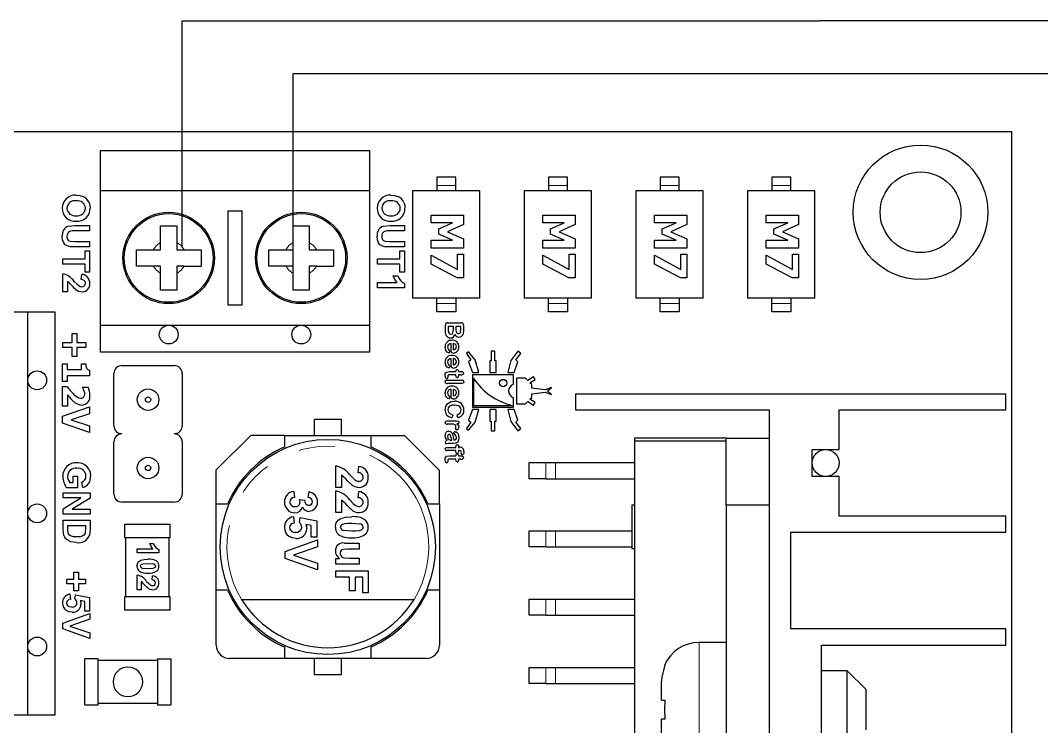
# Model space of a CAD drawing. Header units: inches. Extents: x 15 to 148, y 10 to 111.
# Drawn here: x 128.946 to 131.792, y 106.649 to 108.618 of the extents above; entities that cross this region are included whole.
import ezdxf

# ---------------------------------------------------------------- set-up
doc = ezdxf.new("R2010")
doc.units = ezdxf.units.IN
doc.header["$MEASUREMENT"] = 0
doc.linetypes.add('PHANTOM', pattern=[1.27, 0.635, -0.127, 0.127, -0.127, 0.127, -0.127])
doc.layers.add('BLK_12AWG', color=7, linetype='Continuous')

# ---------------------------------------------------------------- blocks, each defined once
blk = doc.blocks.new('L298N')
at = {"color": 7, "linetype": 'Continuous', "lineweight": 25}
for p, q in [((150.9436, 102.6038), (150.9436, 106.9788)), ((150.9436, 106.9788), (155.2436, 106.9788)), ((151.9186, 105.3588), (151.9186, 106.9588)), ((151.9786, 106.9588), (151.9186, 106.9588)), ((151.9786, 106.3388), (151.9786, 106.9588)), ((152.3736, 106.9588), (152.3736, 106.3388)), ((152.4336, 106.9588), (152.3736, 106.9588)), ((152.4336, 106.1588), (152.4336, 106.9588)), ((152.7936, 106.9588), (152.7936, 106.1588)), ((152.8536, 106.9588), (152.7936, 106.9588)), ((152.8536, 106.2728), (152.8536, 106.9588)), ((153.0186, 106.4388), (152.9486, 106.3688)), ((153.1686, 106.4388), (153.0186, 106.4388)), ((152.9486, 106.3688), (152.9486, 106.2728)), ((153.2386, 106.3688), (152.9486, 106.3688)), ((152.1261, 106.3388), (151.9786, 106.3388)), ((152.1261, 106.2388), (152.1261, 106.3388)), ((152.2261, 106.3388), (152.2261, 106.2388)), ((152.3736, 106.3388), (152.2261, 106.3388)), ((153.3336, 106.2728), (152.8536, 106.2728)), ((151.5636, 106.2488), (151.1636, 106.2488)), ((151.1636, 106.2488), (151.1636, 105.9988)), ((151.5636, 106.2488), (151.5636, 105.9988)), ((152.2261, 106.2388), (152.1261, 106.2388)), ((151.2547, 106.068), (151.2547, 106.188)), ((151.2547, 106.188), (151.2894, 106.188)), ((151.2894, 106.188), (151.316, 106.1288)), ((151.316, 106.1288), (151.3425, 106.188)), ((151.3425, 106.188), (151.3772, 106.188)), ((151.3772, 106.188), (151.3772, 106.068)), ((151.3991, 106.1654), (151.3991, 106.188)), ((151.3991, 106.188), (151.4874, 106.188)), ((151.4874, 106.188), (151.4874, 106.1642)), ((151.1136, 106.1588), (151.1136, 106.0888)), ((151.1436, 106.1588), (151.1136, 106.1588)), ((151.1636, 106.1588), (151.1436, 106.1588)), ((151.3049, 106.0962), (151.2831, 106.1476)), ((151.2831, 106.1476), (151.2831, 106.068)), ((151.3473, 106.1476), (151.3255, 106.0962)), ((151.3473, 106.068), (151.3473, 106.1476)), ((151.4563, 106.1654), (151.3991, 106.1654)), ((151.4027, 106.068), (151.4563, 106.1654)), ((151.4874, 106.1642), (151.4361, 106.068)), ((151.5636, 106.1588), (151.5836, 106.1588)), ((151.5836, 106.1588), (151.6136, 106.1588)), ((151.6136, 106.1588), (151.6136, 106.0888)), ((152.7936, 106.1588), (152.4336, 106.1588)), ((151.1136, 106.0888), (151.1436, 106.0888)), ((151.1436, 106.0888), (151.1636, 106.0888)), ((151.2831, 106.068), (151.2547, 106.068)), ((151.3255, 106.0962), (151.3049, 106.0962)), ((151.3772, 106.068), (151.3473, 106.068)), ((151.4361, 106.068), (151.4027, 106.068)), ((151.5836, 106.0888), (151.5636, 106.0888)), ((151.6136, 106.0888), (151.5836, 106.0888)), ((151.9786, 106.0788), (154.2086, 106.0788)), ((151.9786, 105.3588), (151.9786, 106.0788)), ((152.0836, 105.9188), (152.0836, 106.0788)), ((152.3336, 106.0788), (152.3336, 105.9188)), ((151.1636, 105.9988), (151.5636, 105.9988)), ((152.3336, 105.9188), (152.0836, 105.9188)), ((152.0836, 105.9188), (152.0836, 105.5788)), ((152.0936, 105.5788), (152.0936, 105.9188)), ((152.3336, 105.9188), (153.8536, 105.9188)), ((152.8436, 105.9188), (152.8436, 105.8188)), ((151.1636, 105.8338), (151.1636, 105.5838)), ((151.5636, 105.8338), (151.1636, 105.8338)), ((151.5636, 105.8338), (151.5636, 105.5838)), ((151.2547, 105.653), (151.2547, 105.773)), ((151.2547, 105.773), (151.2894, 105.773)), ((151.2894, 105.773), (151.316, 105.7138)), ((151.316, 105.7138), (151.3425, 105.773)), ((151.3425, 105.773), (151.3772, 105.773)), ((151.3772, 105.773), (151.3772, 105.653)), ((151.3991, 105.7504), (151.3991, 105.773)), ((151.3991, 105.773), (151.4874, 105.773)), ((151.4874, 105.773), (151.4874, 105.7492)), ((151.1136, 105.7438), (151.1136, 105.6738)), ((151.1436, 105.7438), (151.1136, 105.7438)), ((151.1636, 105.7438), (151.1436, 105.7438)), ((151.3049, 105.6812), (151.2831, 105.7326)), ((151.2831, 105.7326), (151.2831, 105.653)), ((151.3473, 105.7326), (151.3255, 105.6812)), ((151.3473, 105.653), (151.3473, 105.7326)), ((151.4563, 105.7504), (151.3991, 105.7504)), ((151.4027, 105.653), (151.4563, 105.7504)), ((151.4874, 105.7492), (151.4361, 105.653)), ((151.5636, 105.7438), (151.5836, 105.7438)), ((151.5836, 105.7438), (151.6136, 105.7438)), ((151.6136, 105.7438), (151.6136, 105.6738)), ((153.0586, 105.6788), (153.0586, 105.6917)), ((153.1286, 105.6917), (153.1286, 105.6788)), ((151.1136, 105.6738), (151.1436, 105.6738)), ((151.1436, 105.6738), (151.1636, 105.6738)), ((151.2831, 105.653), (151.2547, 105.653)), ((151.3255, 105.6812), (151.3049, 105.6812)), ((151.3772, 105.653), (151.3473, 105.653)), ((151.4361, 105.653), (151.4027, 105.653)), ((151.5836, 105.6738), (151.5636, 105.6738)), ((151.6136, 105.6738), (151.5836, 105.6738)), ((153.0586, 105.6788), (152.9893, 105.6788)), ((153.1979, 105.6788), (153.1286, 105.6788)), ((151.1636, 105.5838), (151.5636, 105.5838)), ((152.0836, 105.5788), (152.0936, 105.5788)), ((152.0936, 105.5788), (154.0936, 105.5788)), ((152.1746, 105.2847), (152.1746, 105.5788)), ((152.2346, 105.2847), (152.2346, 105.5788)), ((152.3336, 105.5788), (152.3336, 105.5688)), ((152.3336, 105.5688), (152.4936, 105.5688)), ((152.4286, 105.2847), (152.4286, 105.5688)), ((152.4886, 105.2847), (152.4886, 105.5688)), ((152.4936, 105.5688), (152.4936, 105.5788)), ((152.6826, 105.2847), (152.6826, 105.5788)), ((152.7426, 105.2847), (152.7426, 105.5788)), ((152.7434, 105.5788), (152.7434, 105.5778)), ((152.7434, 105.5778), (152.7797, 105.5778)), ((152.7797, 105.5778), (152.7797, 105.5788)), ((152.7797, 105.5778), (152.8702, 105.5778)), ((152.8702, 105.5778), (152.8702, 105.5788)), ((152.884, 105.5778), (152.884, 105.5788)), ((152.8881, 105.5778), (152.8881, 105.5788)), ((152.8881, 105.5778), (152.9478, 105.5778)), ((152.9366, 105.2847), (152.9366, 105.5778)), ((152.9478, 105.5778), (153.0049, 105.5778)), ((152.9966, 105.2847), (152.9966, 105.5778)), ((153.0049, 105.5778), (153.0049, 105.5788)), ((153.0255, 105.5778), (153.0255, 105.5788)), ((153.0255, 105.5778), (153.0832, 105.5778)), ((153.0832, 105.5778), (153.1456, 105.5778)), ((153.1456, 105.5778), (153.1456, 105.5788)), ((151.5636, 105.4188), (151.1636, 105.4188)), ((151.1636, 105.4188), (151.1636, 105.1688)), ((151.5636, 105.4188), (151.5636, 105.1688)), ((151.2547, 105.358), (151.2894, 105.358)), ((151.2547, 105.238), (151.2547, 105.358)), ((151.2894, 105.358), (151.316, 105.2988)), ((151.316, 105.2988), (151.3425, 105.358)), ((151.3425, 105.358), (151.3772, 105.358)), ((151.3772, 105.358), (151.3772, 105.238)), ((151.3991, 105.3354), (151.3991, 105.358)), ((151.3991, 105.358), (151.4874, 105.358)), ((151.4874, 105.358), (151.4874, 105.3342)), ((151.9186, 105.3588), (151.9786, 105.3588)), ((151.1136, 105.3288), (151.1136, 105.2588)), ((151.1436, 105.3288), (151.1136, 105.3288)), ((151.1636, 105.3288), (151.1436, 105.3288)), ((151.3049, 105.2662), (151.2831, 105.3176)), ((151.2831, 105.3176), (151.2831, 105.238)), ((151.3473, 105.3176), (151.3255, 105.2662)), ((151.3473, 105.238), (151.3473, 105.3176)), ((151.4563, 105.3354), (151.3991, 105.3354)), ((151.4027, 105.238), (151.4563, 105.3354)), ((151.4874, 105.3342), (151.4361, 105.238)), ((151.5636, 105.3288), (151.5836, 105.3288)), ((151.5836, 105.3288), (151.6136, 105.3288)), ((151.6136, 105.3288), (151.6136, 105.2588)), ((151.3255, 105.2662), (151.3049, 105.2662)), ((151.8958, 105.2698), (151.9039, 105.2461)), ((151.9084, 105.2556), (151.8958, 105.2698)), ((151.9211, 105.2698), (151.9084, 105.2556)), ((151.913, 105.2461), (151.9211, 105.2698)), ((152.1746, 105.2493), (152.1746, 105.2847)), ((152.2346, 105.2493), (152.2346, 105.2847)), ((152.4286, 105.2493), (152.4286, 105.2847)), ((152.4886, 105.2493), (152.4886, 105.2847)), ((152.6826, 105.2493), (152.6826, 105.2847)), ((152.7426, 105.2493), (152.7426, 105.2847)), ((152.9366, 105.2493), (152.9366, 105.2847)), ((152.9966, 105.2493), (152.9966, 105.2847)), ((151.1136, 105.2588), (151.1436, 105.2588)), ((151.1436, 105.2588), (151.1636, 105.2588)), ((151.2831, 105.238), (151.2547, 105.238)), ((151.3772, 105.238), (151.3473, 105.238)), ((151.4361, 105.238), (151.4027, 105.238)), ((151.5836, 105.2588), (151.5636, 105.2588)), ((151.6136, 105.2588), (151.5836, 105.2588)), ((151.9039, 105.2461), (151.8982, 105.1966)), ((151.9187, 105.1966), (151.913, 105.2461)), ((152.1746, 105.1875), (152.1746, 105.2493)), ((152.2346, 105.2493), (152.2346, 105.1875)), ((152.4286, 105.1875), (152.4286, 105.2493)), ((152.4886, 105.2493), (152.4886, 105.1875)), ((152.6826, 105.1875), (152.6826, 105.2493)), ((152.7426, 105.2493), (152.7426, 105.1875)), ((152.9366, 105.1875), (152.9366, 105.2493)), ((152.9966, 105.2493), (152.9966, 105.1875)), ((151.8662, 105.2088), (151.8561, 105.2026)), ((151.8561, 105.2026), (151.869, 105.1815)), ((151.8778, 105.1897), (151.8662, 105.2088)), ((151.8847, 105.1966), (151.8778, 105.1897)), ((151.8982, 105.1966), (151.8847, 105.1966)), ((151.9322, 105.1966), (151.9187, 105.1966)), ((151.9391, 105.1897), (151.9322, 105.1966)), ((151.9507, 105.2088), (151.9391, 105.1897)), ((151.9479, 105.1815), (151.9608, 105.2026)), ((151.9608, 105.2026), (151.9507, 105.2088)), ((151.1636, 105.1688), (151.5636, 105.1688)), ((151.7689, 105.156), (151.7601, 105.1446)), ((151.7929, 105.1376), (151.7689, 105.156)), ((151.869, 105.1815), (151.861, 105.1735)), ((151.861, 105.1735), (151.861, 105.1401)), ((151.9559, 105.1735), (151.9479, 105.1815)), ((151.9559, 105.1401), (151.9559, 105.1735)), ((152.048, 105.156), (152.024, 105.1376)), ((152.0567, 105.1446), (152.048, 105.156)), ((152.2346, 105.1875), (152.1746, 105.1875)), ((152.4886, 105.1875), (152.4286, 105.1875)), ((152.7426, 105.1875), (152.6826, 105.1875)), ((152.9966, 105.1875), (152.9366, 105.1875)), ((151.7601, 105.1446), (151.7948, 105.1193)), ((151.8004, 105.1446), (151.7929, 105.1376)), ((151.7948, 105.1193), (151.8396, 105.108)), ((151.8396, 105.1306), (151.8004, 105.1446)), ((151.8396, 105.108), (151.8396, 105.1306)), ((151.8478, 105.1291), (151.8478, 104.9764)), ((151.8834, 105.1291), (151.8478, 105.1291)), ((151.861, 105.1401), (151.9559, 105.1401)), ((151.9691, 105.1291), (151.9335, 105.1291)), ((151.962, 104.9802), (151.962, 105.124)), ((151.9691, 104.9764), (151.9691, 105.1291)), ((152.0165, 105.1446), (151.9773, 105.1306)), ((151.9773, 105.1306), (151.9773, 105.108)), ((151.9773, 105.108), (152.022, 105.1193)), ((152.024, 105.1376), (152.0165, 105.1446)), ((152.022, 105.1193), (152.0567, 105.1446)), ((151.7601, 105.0597), (151.7601, 105.0462)), ((151.7963, 105.0597), (151.7601, 105.0597)), ((151.7601, 105.0462), (151.7963, 105.0462)), ((151.7963, 105.0646), (151.7963, 105.0597)), ((151.8396, 105.0646), (151.7963, 105.0646)), ((151.7963, 105.0462), (151.7963, 105.0404)), ((151.7963, 105.0404), (151.8396, 105.0404)), ((151.8396, 105.0404), (151.8396, 105.0646)), ((151.9773, 105.0646), (151.9773, 105.0404)), ((152.0206, 105.0646), (151.9773, 105.0646)), ((151.9773, 105.0404), (152.0206, 105.0404)), ((152.0206, 105.0597), (152.0206, 105.0646)), ((152.0567, 105.0597), (152.0206, 105.0597)), ((152.0206, 105.0462), (152.0567, 105.0462)), ((152.0206, 105.0404), (152.0206, 105.0462)), ((152.0567, 105.0462), (152.0567, 105.0597)), ((151.5636, 105.0038), (151.1636, 105.0038)), ((151.1636, 105.0038), (151.1636, 104.7538)), ((151.5636, 105.0038), (151.5636, 104.7538)), ((151.8396, 104.9996), (151.7929, 104.9857)), ((151.8396, 104.9764), (151.8396, 104.9996)), ((151.9773, 104.9996), (151.9773, 104.9764)), ((152.024, 104.9857), (151.9773, 104.9996)), ((151.7929, 104.9857), (151.7627, 104.962)), ((151.7627, 104.962), (151.7689, 104.9541)), ((151.7689, 104.9541), (151.7929, 104.9696)), ((151.7929, 104.9696), (151.8004, 104.9619)), ((151.8004, 104.9619), (151.8396, 104.9764)), ((151.8478, 104.9764), (151.9691, 104.9764)), ((151.861, 104.9802), (151.962, 104.9802)), ((151.9773, 104.9764), (152.0165, 104.9619)), ((152.0165, 104.9619), (152.024, 104.9696)), ((152.0542, 104.962), (152.024, 104.9857)), ((152.024, 104.9696), (152.048, 104.9541)), ((152.048, 104.9541), (152.0542, 104.962)), ((151.2547, 104.943), (151.2894, 104.943)), ((151.2547, 104.823), (151.2547, 104.943)), ((151.2894, 104.943), (151.316, 104.8838)), ((151.316, 104.8838), (151.3425, 104.943)), ((151.3425, 104.943), (151.3772, 104.943)), ((151.3772, 104.943), (151.3772, 104.823)), ((151.3991, 104.943), (151.4874, 104.943)), ((151.3991, 104.9204), (151.3991, 104.943)), ((151.4874, 104.943), (151.4874, 104.9192)), ((151.6551, 104.8839), (151.6551, 104.9345)), ((151.6634, 104.9429), (151.6851, 104.9429)), ((151.6795, 104.9324), (151.6682, 104.9324)), ((151.6682, 104.9324), (151.6682, 104.9149)), ((151.8349, 104.9245), (151.8362, 104.9245)), ((151.8362, 104.9245), (151.8362, 104.9321)), ((151.8485, 104.9331), (151.8485, 104.9245)), ((151.8485, 104.9245), (151.8531, 104.9245)), ((151.8677, 104.8823), (151.8677, 104.9369)), ((151.88, 104.9369), (151.88, 104.8823)), ((152.115, 104.9245), (152.118, 104.9245)), ((152.118, 104.9245), (152.118, 104.9283)), ((152.1302, 104.9274), (152.1302, 104.9245)), ((152.1302, 104.9245), (152.1333, 104.9245)), ((152.1481, 104.9245), (152.1495, 104.9245)), ((152.1495, 104.9245), (152.1495, 104.9321)), ((152.1617, 104.9331), (152.1617, 104.9245)), ((152.1617, 104.9245), (152.1664, 104.9245)), ((151.1136, 104.9138), (151.1136, 104.8438)), ((151.1436, 104.9138), (151.1136, 104.9138)), ((151.1636, 104.9138), (151.1436, 104.9138)), ((151.3049, 104.8512), (151.2831, 104.9026)), ((151.2831, 104.9026), (151.2831, 104.823)), ((151.3473, 104.9026), (151.3255, 104.8512)), ((151.3473, 104.823), (151.3473, 104.9026)), ((151.4563, 104.9204), (151.3991, 104.9204)), ((151.4027, 104.823), (151.4563, 104.9204)), ((151.4874, 104.9192), (151.4361, 104.823)), ((151.5636, 104.9138), (151.5836, 104.9138)), ((151.5836, 104.9138), (151.6136, 104.9138)), ((151.6136, 104.9138), (151.6136, 104.8438)), ((151.6682, 104.9149), (151.6809, 104.9149)), ((151.6682, 104.9052), (151.6682, 104.886)), ((151.6826, 104.9052), (151.6682, 104.9052)), ((151.6682, 104.886), (151.6831, 104.886)), ((151.7321, 104.9044), (151.755, 104.9044)), ((151.7568, 104.8974), (151.7321, 104.8974)), ((151.7881, 104.9044), (151.811, 104.9044)), ((151.8128, 104.8974), (151.7881, 104.8974)), ((151.8362, 104.9149), (151.8346, 104.9149)), ((151.8362, 104.8911), (151.8362, 104.9149)), ((151.8508, 104.9149), (151.8485, 104.9149)), ((151.8485, 104.9149), (151.8485, 104.8922)), ((151.9027, 104.9044), (151.9256, 104.9044)), ((151.9274, 104.8974), (151.9027, 104.8974)), ((152.0191, 104.8822), (152.0191, 104.917)), ((152.0314, 104.8927), (152.0314, 104.8823)), ((152.0909, 104.8975), (152.0909, 104.8991)), ((152.118, 104.9149), (152.1145, 104.9149)), ((152.118, 104.8821), (152.118, 104.9149)), ((152.1333, 104.9149), (152.1302, 104.9149)), ((152.1302, 104.9149), (152.1302, 104.8821)), ((152.1495, 104.9149), (152.1478, 104.9149)), ((152.1495, 104.8911), (152.1495, 104.9149)), ((152.1641, 104.9149), (152.1617, 104.9149)), ((152.1617, 104.9149), (152.1617, 104.8922)), ((151.3255, 104.8512), (151.3049, 104.8512)), ((151.6839, 104.8755), (151.6634, 104.8755)), ((152.0736, 104.7238), (152.2036, 104.8538)), ((152.3286, 104.8538), (152.2036, 104.8538)), ((152.3286, 104.8105), (152.3286, 104.8538)), ((152.3286, 104.8538), (152.6486, 104.8538)), ((152.6486, 104.8538), (152.8536, 104.8538)), ((152.6486, 104.8538), (152.6486, 104.8105)), ((151.1136, 104.8438), (151.1436, 104.8438)), ((151.1436, 104.8438), (151.1636, 104.8438)), ((151.2831, 104.823), (151.2547, 104.823)), ((151.3772, 104.823), (151.3473, 104.823)), ((151.4361, 104.823), (151.4027, 104.823)), ((151.5836, 104.8438), (151.5636, 104.8438)), ((151.6136, 104.8438), (151.5836, 104.8438)), ((152.9036, 104.8038), (152.9036, 104.5984)), ((151.1636, 104.7538), (151.5636, 104.7538)), ((152.6836, 104.1185), (152.6836, 104.7591)), ((151.2929, 104.7236), (151.313, 104.7236)), ((151.2929, 104.6703), (151.2929, 104.7236)), ((151.313, 104.7236), (151.313, 104.6695)), ((151.3524, 104.6683), (151.3524, 104.7236)), ((151.3524, 104.7236), (151.3726, 104.7236)), ((151.3726, 104.7236), (151.3726, 104.6711)), ((151.3868, 104.7236), (151.4662, 104.7236)), ((151.3868, 104.7067), (151.3868, 104.7236)), ((151.4164, 104.7067), (151.3868, 104.7067)), ((151.4164, 104.6236), (151.4164, 104.7067)), ((151.4662, 104.7067), (151.4366, 104.7067)), ((151.4366, 104.7067), (151.4366, 104.6236)), ((151.4662, 104.7236), (151.4662, 104.7067)), ((151.4801, 104.6813), (151.4801, 104.6987)), ((151.5086, 104.724), (151.5241, 104.724)), ((151.5241, 104.724), (151.5241, 104.6236)), ((152.0736, 104.5984), (152.0736, 104.7238)), ((151.2948, 104.645), (151.2929, 104.6703)), ((151.5049, 104.6236), (151.5049, 104.6958)), ((151.4366, 104.6236), (151.4164, 104.6236)), ((151.5241, 104.6236), (151.5049, 104.6236)), ((151.0136, 103.5938), (151.0136, 104.5938)), ((151.0136, 104.5938), (151.1636, 104.5938)), ((151.1636, 104.5938), (151.6636, 104.5938)), ((151.1636, 104.5938), (151.1636, 103.5938)), ((151.6636, 103.5938), (151.6636, 104.5938)), ((151.6636, 104.5938), (151.7636, 104.5938)), ((151.7636, 104.5938), (151.7636, 103.5938)), ((152.0736, 104.5984), (152.1165, 104.5984)), ((152.0736, 104.2784), (152.0736, 104.5984)), ((152.577, 104.5887), (152.6594, 104.5887)), ((152.577, 104.4687), (152.577, 104.5887)), ((152.6594, 104.5887), (152.6594, 104.5684)), ((152.8606, 104.5984), (152.9036, 104.5984)), ((152.9036, 104.5984), (152.9036, 104.2784)), ((152.2126, 104.5513), (152.1896, 104.5536)), ((152.3058, 104.5513), (152.2828, 104.5536)), ((152.4002, 104.5279), (152.4026, 104.5579)), ((152.4738, 104.5007), (152.4738, 104.5557)), ((152.4738, 104.5557), (152.4969, 104.5557)), ((152.4969, 104.5557), (152.4969, 104.5157)), ((152.5299, 104.519), (152.5299, 104.5557)), ((152.5299, 104.5557), (152.5529, 104.5557)), ((152.5529, 104.5557), (152.5529, 104.4687)), ((152.6594, 104.5684), (152.6012, 104.5684)), ((152.6012, 104.5684), (152.6012, 104.5401)), ((152.43, 104.5279), (152.4276, 104.498)), ((152.6012, 104.5401), (152.6514, 104.5401)), ((152.6514, 104.5198), (152.6012, 104.5198)), ((152.6012, 104.5198), (152.6012, 104.4687)), ((152.6514, 104.5401), (152.6514, 104.5198)), ((152.0136, 104.4888), (152.0736, 104.4888)), ((152.0136, 104.3888), (152.0136, 104.4888)), ((152.2675, 104.4687), (152.1869, 104.4687)), ((152.2218, 104.4901), (152.2675, 104.4901)), ((152.2675, 104.4901), (152.2675, 104.4687)), ((152.3607, 104.4687), (152.2801, 104.4687)), ((152.315, 104.4901), (152.3607, 104.4901)), ((152.3607, 104.4901), (152.3607, 104.4687)), ((152.5315, 104.4687), (152.5315, 104.4817)), ((152.5529, 104.4687), (152.5315, 104.4687)), ((152.6012, 104.4687), (152.577, 104.4687)), ((152.9036, 104.4888), (152.9636, 104.4888)), ((152.9636, 104.4888), (152.9636, 104.3888)), ((151.3836, 104.46), (151.4436, 104.46)), ((151.3836, 104.3977), (151.3836, 104.46)), ((151.4436, 104.3977), (151.4436, 104.46)), ((151.3836, 104.37), (151.3836, 104.3977)), ((151.4436, 104.3977), (151.4436, 104.37)), ((152.3791, 104.336), (152.3909, 104.3983)), ((152.3909, 104.3983), (152.4519, 104.3983)), ((152.4519, 104.3983), (152.4519, 104.3768)), ((152.4622, 104.3999), (152.4884, 104.3999)), ((152.5051, 104.2799), (152.4622, 104.3999)), ((152.4884, 104.3999), (152.5189, 104.3111)), ((152.5189, 104.3111), (152.5483, 104.3999)), ((152.574, 104.3999), (152.5311, 104.2799)), ((152.5483, 104.3999), (152.574, 104.3999)), ((151.2936, 104.37), (151.3559, 104.37)), ((151.2936, 104.31), (151.2936, 104.37)), ((151.3559, 104.37), (151.3836, 104.37)), ((151.4436, 104.37), (151.4713, 104.37)), ((151.4713, 104.37), (151.5336, 104.37)), ((151.5336, 104.37), (151.5336, 104.31)), ((152.0736, 104.3888), (152.0136, 104.3888)), ((152.3051, 104.3654), (152.2838, 104.369)), ((152.4084, 104.3768), (152.4048, 104.3564)), ((152.4519, 104.3768), (152.4084, 104.3768)), ((152.9636, 104.3888), (152.9036, 104.3888)), ((152.3117, 104.334), (152.3143, 104.3528)), ((152.3223, 104.3358), (152.3117, 104.334)), ((152.3978, 104.3332), (152.3791, 104.336)), ((151.3559, 104.31), (151.2936, 104.31)), ((151.3836, 104.31), (151.3559, 104.31)), ((151.3836, 104.2824), (151.3836, 104.31)), ((151.3836, 104.22), (151.3836, 104.2824)), ((151.4436, 104.31), (151.4436, 104.2824)), ((151.4713, 104.31), (151.4436, 104.31)), ((151.4436, 104.2824), (151.4436, 104.22)), ((151.5336, 104.31), (151.4713, 104.31)), ((152.2821, 104.3118), (152.3043, 104.3146)), ((152.3764, 104.3107), (152.3994, 104.3131)), ((152.5311, 104.2799), (152.5051, 104.2799)), ((152.1165, 104.2784), (152.0736, 104.2784)), ((152.0736, 104.2784), (152.0736, 104.1522)), ((152.9036, 104.2784), (152.8606, 104.2784)), ((152.9036, 104.2784), (152.9036, 104.0738)), ((151.4436, 104.22), (151.3836, 104.22)), ((152.202, 104.0238), (152.0736, 104.1522)), ((151.2386, 104.1188), (151.5886, 104.1188)), ((151.2386, 104.0688), (151.2386, 104.1188)), ((151.5886, 104.1188), (151.5886, 104.0688)), ((151.5886, 104.0688), (151.2386, 104.0688)), ((152.3286, 104.0238), (152.3286, 104.0663)), ((152.6486, 104.0663), (152.6486, 104.0238)), ((152.3286, 104.0238), (152.202, 104.0238)), ((152.6486, 104.0238), (152.3286, 104.0238)), ((152.8536, 104.0238), (152.6486, 104.0238)), ((151.3836, 103.9675), (151.4436, 103.9675)), ((151.3836, 103.9052), (151.3836, 103.9675)), ((151.4436, 103.9052), (151.4436, 103.9675)), ((151.3836, 103.8775), (151.3836, 103.9052)), ((151.4436, 103.9052), (151.4436, 103.8775)), ((151.2936, 103.8775), (151.3559, 103.8775)), ((151.2936, 103.8175), (151.2936, 103.8775)), ((151.3559, 103.8775), (151.3836, 103.8775)), ((151.4436, 103.8775), (151.4713, 103.8775)), ((151.4713, 103.8775), (151.5336, 103.8775)), ((151.5336, 103.8775), (151.5336, 103.8175)), ((151.8136, 103.6738), (151.8136, 103.8678)), ((151.8436, 103.8978), (152.0376, 103.8978)), ((152.0976, 103.8978), (152.2916, 103.8978)), ((152.3216, 103.8678), (152.3216, 103.6738)), ((152.4536, 103.8529), (152.4036, 103.8529)), ((152.4036, 103.6829), (152.4036, 103.8529)), ((152.4536, 103.6829), (152.4536, 103.8529)), ((152.4536, 103.8479), (152.6736, 103.8479)), ((152.6736, 103.8529), (152.6736, 103.6829)), ((152.7236, 103.8529), (152.6736, 103.8529)), ((152.7236, 103.8529), (152.7236, 103.6829)), ((152.9051, 103.8057), (152.9051, 103.8557)), ((152.9051, 103.8557), (153.0751, 103.8557)), ((153.0751, 103.8057), (153.0751, 103.8557)), ((151.3559, 103.8175), (151.2936, 103.8175)), ((151.3836, 103.8175), (151.3559, 103.8175)), ((151.3836, 103.7899), (151.3836, 103.8175)), ((151.3836, 103.7275), (151.3836, 103.7899)), ((151.4436, 103.8175), (151.4436, 103.7899)), ((151.4713, 103.8175), (151.4436, 103.8175)), ((151.4436, 103.7899), (151.4436, 103.7275)), ((151.5336, 103.8175), (151.4713, 103.8175)), ((152.4758, 103.7769), (152.4758, 103.7908)), ((152.4956, 103.7308), (152.4956, 103.7885)), ((152.4985, 103.8111), (152.5109, 103.8111)), ((152.5109, 103.8111), (152.5109, 103.7308)), ((152.5498, 103.7702), (152.5514, 103.7902)), ((152.6111, 103.7858), (152.5958, 103.7874)), ((152.9051, 103.8057), (153.0751, 103.8057)), ((152.9101, 103.5857), (152.9101, 103.8057)), ((153.0701, 103.8057), (153.0701, 103.5857)), ((152.5697, 103.7702), (152.5681, 103.7503)), ((151.4436, 103.7275), (151.3836, 103.7275)), ((152.5109, 103.7308), (152.4956, 103.7308)), ((152.6477, 103.7308), (152.594, 103.7308)), ((152.6173, 103.7451), (152.6477, 103.7451)), ((152.6477, 103.7451), (152.6477, 103.7308)), ((152.4036, 103.6829), (152.4536, 103.6829)), ((152.6736, 103.6879), (152.4536, 103.6879)), ((152.6736, 103.6829), (152.7236, 103.6829)), ((152.0376, 103.6438), (151.8436, 103.6438)), ((152.2916, 103.6438), (152.0976, 103.6438)), ((151.1636, 103.5938), (151.0136, 103.5938)), ((151.6636, 103.5938), (151.1636, 103.5938)), ((151.7636, 103.5938), (151.6636, 103.5938)), ((152.9051, 103.5857), (152.9051, 103.5357)), ((153.0751, 103.5857), (152.9051, 103.5857)), ((153.0751, 103.5357), (153.0751, 103.5857)), ((151.2929, 103.5536), (151.313, 103.5536)), ((151.2929, 103.5003), (151.2929, 103.5536)), ((151.313, 103.5536), (151.313, 103.4995)), ((151.3524, 103.5536), (151.3726, 103.5536)), ((151.3524, 103.4983), (151.3524, 103.5536)), ((151.3726, 103.5536), (151.3726, 103.5011)), ((151.3868, 103.5536), (151.4662, 103.5536)), ((151.3868, 103.5367), (151.3868, 103.5536)), ((151.4164, 103.5367), (151.3868, 103.5367)), ((151.4164, 103.4536), (151.4164, 103.5367)), ((151.4662, 103.5367), (151.4366, 103.5367)), ((151.4366, 103.5367), (151.4366, 103.4536)), ((151.4662, 103.5536), (151.4662, 103.5367)), ((151.494, 103.5225), (151.4749, 103.5244)), ((151.7286, 103.5054), (151.7286, 103.5395)), ((151.7286, 103.5395), (151.7463, 103.5395)), ((151.7463, 103.5395), (151.7463, 103.5054)), ((151.8068, 103.523), (151.8068, 103.5393)), ((151.8279, 103.523), (151.8068, 103.523)), ((151.8279, 103.4701), (151.8279, 103.523)), ((151.8304, 103.5529), (151.8523, 103.5529)), ((151.8523, 103.5529), (151.8523, 103.4701)), ((151.8939, 103.5266), (151.8939, 103.5484)), ((151.8958, 103.5266), (151.8939, 103.5266)), ((151.9679, 103.5527), (151.9939, 103.5527)), ((152.0022, 103.4527), (151.9679, 103.5527)), ((151.9939, 103.5527), (152.0157, 103.4848)), ((152.0157, 103.4848), (152.0374, 103.5527)), ((152.0628, 103.5527), (152.0284, 103.4527)), ((152.0374, 103.5527), (152.0628, 103.5527)), ((152.2675, 103.5277), (152.2475, 103.524)), ((152.2877, 103.4555), (152.2877, 103.5555)), ((152.2877, 103.5555), (152.3072, 103.5555)), ((152.3468, 103.4555), (152.3063, 103.5211)), ((152.3063, 103.5211), (152.3063, 103.4555)), ((152.3072, 103.5555), (152.3483, 103.4884)), ((152.3483, 103.4884), (152.3483, 103.5555)), ((152.3483, 103.5555), (152.367, 103.5555)), ((152.367, 103.5555), (152.367, 103.4555)), ((152.3883, 103.5555), (152.4252, 103.5555)), ((152.3883, 103.4555), (152.3883, 103.5555)), ((152.4085, 103.5386), (152.4175, 103.5386)), ((152.4085, 103.4724), (152.4085, 103.5386)), ((152.4175, 103.5386), (152.4342, 103.5376)), ((152.4252, 103.5555), (152.4443, 103.5536)), ((152.6084, 103.5127), (152.6084, 103.5386)), ((152.6084, 103.5386), (152.6259, 103.5386)), ((152.6259, 103.5386), (152.6259, 103.5127)), ((152.6664, 103.5012), (152.6763, 103.5532)), ((152.6763, 103.5532), (152.727, 103.5532)), ((152.6908, 103.5353), (152.6878, 103.5183)), ((152.727, 103.5353), (152.6908, 103.5353)), ((152.727, 103.5532), (152.727, 103.5353)), ((152.7714, 103.4545), (152.7356, 103.5545)), ((152.7356, 103.5545), (152.7575, 103.5545)), ((152.7575, 103.5545), (152.7829, 103.4805)), ((152.7829, 103.4805), (152.8074, 103.5545)), ((152.8288, 103.5545), (152.793, 103.4545)), ((152.8074, 103.5545), (152.8288, 103.5545)), ((153.0751, 103.5357), (152.9051, 103.5357)), ((151.2948, 103.475), (151.2929, 103.5003)), ((151.6942, 103.4881), (151.6942, 103.5054)), ((151.6942, 103.5054), (151.7286, 103.5054)), ((151.7286, 103.4881), (151.6942, 103.4881)), ((151.7286, 103.454), (151.7286, 103.4881)), ((151.7463, 103.5054), (151.7807, 103.5054)), ((151.7807, 103.4881), (151.7463, 103.4881)), ((151.7463, 103.4881), (151.7463, 103.454)), ((151.7807, 103.5054), (151.7807, 103.4881)), ((152.2253, 103.4921), (152.2253, 103.5091)), ((152.2253, 103.5091), (152.2688, 103.5091)), ((152.2484, 103.4921), (152.2253, 103.4921)), ((152.2484, 103.4795), (152.2484, 103.4921)), ((152.2688, 103.5091), (152.2688, 103.4693)), ((152.4722, 103.5045), (152.4691, 103.4832)), ((152.5822, 103.5127), (152.6084, 103.5127)), ((152.5822, 103.4948), (152.5822, 103.5127)), ((152.6084, 103.4948), (152.5822, 103.4948)), ((152.6084, 103.4689), (152.6084, 103.4948)), ((152.6259, 103.5127), (152.6522, 103.5127)), ((152.6522, 103.4948), (152.6259, 103.4948)), ((152.6259, 103.4948), (152.6259, 103.4689)), ((152.6522, 103.5127), (152.6522, 103.4948)), ((152.6641, 103.4802), (152.6833, 103.4822)), ((152.682, 103.4989), (152.6664, 103.5012)), ((151.4366, 103.4536), (151.4164, 103.4536)), ((151.5397, 103.4536), (151.4726, 103.4536)), ((151.5017, 103.4715), (151.5397, 103.4715)), ((151.5397, 103.4715), (151.5397, 103.4536)), ((151.7463, 103.454), (151.7286, 103.454)), ((151.8068, 103.4527), (151.8068, 103.4701)), ((151.8068, 103.4701), (151.8279, 103.4701)), ((151.8729, 103.4527), (151.8068, 103.4527)), ((151.8523, 103.4701), (151.8729, 103.4701)), ((151.8729, 103.4701), (151.8729, 103.4527)), ((151.8914, 103.4527), (151.8914, 103.469)), ((151.9649, 103.4527), (151.8914, 103.4527)), ((151.9226, 103.4716), (151.9649, 103.4716)), ((151.9649, 103.4716), (151.9649, 103.4527)), ((152.0284, 103.4527), (152.0022, 103.4527)), ((152.3063, 103.4555), (152.2877, 103.4555)), ((152.367, 103.4555), (152.3468, 103.4555)), ((152.4263, 103.4555), (152.3883, 103.4555)), ((152.4236, 103.4724), (152.4085, 103.4724)), ((152.4358, 103.4734), (152.4236, 103.4724)), ((152.4442, 103.4576), (152.4263, 103.4555)), ((152.6259, 103.4689), (152.6084, 103.4689)), ((152.793, 103.4545), (152.7714, 103.4545)), ((151.6136, 103.4238), (153.1136, 103.4238)), ((151.6136, 103.3238), (151.6136, 103.4238)), ((153.1136, 103.4238), (153.1136, 103.3238)), ((153.1136, 103.3238), (151.6136, 103.3238)), ((151.6136, 102.8238), (151.6136, 103.3238)), ((153.1136, 103.3238), (153.1136, 102.8238))]:
    blk.add_line(p, q, dxfattribs=at)
at = {"color": 8, "linetype": 'PHANTOM', "lineweight": 18}
for p, q in [((151.1436, 106.0888), (151.1436, 106.1588)), ((151.5836, 106.1588), (151.5836, 106.0888)), ((152.8436, 105.8188), (153.0936, 105.8188)), ((153.0936, 105.8188), (153.3436, 105.8188)), ((151.1436, 105.6738), (151.1436, 105.7438)), ((151.5836, 105.7438), (151.5836, 105.6738)), ((152.9478, 105.5778), (152.9478, 105.5788)), ((153.0832, 105.5778), (153.0832, 105.5788)), ((151.1436, 105.2588), (151.1436, 105.3288)), ((151.5836, 105.3288), (151.5836, 105.2588)), ((152.1746, 105.2847), (152.2346, 105.2847)), ((152.4286, 105.2847), (152.4886, 105.2847)), ((152.6826, 105.2847), (152.7426, 105.2847)), ((152.9366, 105.2847), (152.9966, 105.2847)), ((152.2346, 105.2493), (152.1746, 105.2493)), ((152.4886, 105.2493), (152.4286, 105.2493)), ((152.7426, 105.2493), (152.6826, 105.2493)), ((152.9966, 105.2493), (152.9366, 105.2493)), ((151.1436, 104.8438), (151.1436, 104.9138)), ((151.5836, 104.9138), (151.5836, 104.8438))]:
    blk.add_line(p, q, dxfattribs=at)
at = {"color": 7, "linetype": 'Continuous', "lineweight": 25, "flags": 128}
for points in [[(152.9286, 105.6917), (152.9717, 105.6798), (152.9893, 105.6788)], [(153.0586, 105.6917), (153.0936, 105.69), (153.1286, 105.6917)], [(151.6944, 104.9239), (151.6941, 104.9263), (151.6932, 104.9286), (151.6915, 104.9303), (151.6892, 104.9312), (151.6795, 104.9324)], [(151.6851, 104.9429), (151.6936, 104.9422), (151.6998, 104.9399)], [(151.6932, 104.9195), (151.6942, 104.9219), (151.6944, 104.9239)], [(151.829, 104.9197), (151.8296, 104.922), (151.8312, 104.9237), (151.8349, 104.9245)], [(151.8362, 104.9321), (151.8364, 104.9366), (151.8373, 104.9399)], [(151.8423, 104.9429), (151.8449, 104.9423), (151.8466, 104.941)], [(151.8738, 104.9446), (151.8768, 104.9439), (151.879, 104.9417), (151.88, 104.9369)], [(151.979, 104.9341), (151.9725, 104.933), (151.9671, 104.9294), (151.9634, 104.9241), (151.9605, 104.9091)], [(152.0191, 104.917), (152.0202, 104.9226), (152.0211, 104.9238), (152.0222, 104.9247), (152.0251, 104.9254)], [(152.0251, 104.9254), (152.0271, 104.9251), (152.0289, 104.9241), (152.03, 104.9225), (152.031, 104.9178)], [(152.031, 104.9178), (152.036, 104.9238), (152.0388, 104.925), (152.0419, 104.9254)], [(152.0419, 104.9254), (152.049, 104.9237), (152.052, 104.9217), (152.053, 104.9201), (152.0534, 104.9183)], [(152.0598, 104.9117), (152.0605, 104.9152), (152.0622, 104.9183), (152.0678, 104.9226), (152.0817, 104.9254)], [(152.0817, 104.9254), (152.0911, 104.9245), (152.0994, 104.9202), (152.1025, 104.9135), (152.1032, 104.9061)], [(152.1087, 104.9197), (152.1089, 104.9214), (152.1097, 104.9228), (152.1111, 104.9238), (152.115, 104.9245)], [(152.1356, 104.935), (152.133, 104.9346), (152.1318, 104.9338), (152.1311, 104.9327), (152.1302, 104.9274)], [(152.1333, 104.9245), (152.1381, 104.9237), (152.1391, 104.9231), (152.1399, 104.9222), (152.1404, 104.9211), (152.1405, 104.9199)], [(152.134, 104.9446), (152.1409, 104.9438), (152.1439, 104.9421), (152.1448, 104.9406), (152.1451, 104.9389)], [(152.1412, 104.9344), (152.1381, 104.9348), (152.1356, 104.935)], [(152.1422, 104.9197), (152.1428, 104.922), (152.1445, 104.9237), (152.1481, 104.9245)], [(152.1495, 104.9321), (152.1496, 104.9366), (152.1505, 104.9399)], [(152.1556, 104.9429), (152.1581, 104.9423), (152.1598, 104.941)], [(151.6809, 104.9149), (151.6886, 104.9157), (151.6913, 104.9172), (151.6932, 104.9195)], [(151.6971, 104.8957), (151.696, 104.9005), (151.6944, 104.9023), (151.6923, 104.9036), (151.6826, 104.9052)], [(151.6831, 104.886), (151.6926, 104.8878), (151.6945, 104.8892), (151.696, 104.8911), (151.6971, 104.8957)], [(151.7435, 104.9166), (151.7385, 104.9155), (151.7346, 104.9121), (151.7321, 104.9044)], [(151.7664, 104.8881), (151.7655, 104.8848), (151.7636, 104.8819), (151.7582, 104.8777), (151.7449, 104.8746)], [(151.7671, 104.9047), (151.7665, 104.9011), (151.7655, 104.8995), (151.764, 104.8985), (151.7568, 104.8974)], [(151.7593, 104.8914), (151.7608, 104.8921), (151.7621, 104.8922)], [(151.7995, 104.9166), (151.7945, 104.9155), (151.7906, 104.9121), (151.7881, 104.9044)], [(151.8224, 104.8881), (151.8215, 104.8848), (151.8196, 104.8819), (151.8142, 104.8777), (151.8009, 104.8746)], [(151.8231, 104.9047), (151.8225, 104.9011), (151.8215, 104.8995), (151.82, 104.8985), (151.8128, 104.8974)], [(151.8153, 104.8914), (151.8168, 104.8921), (151.8181, 104.8922)], [(151.8498, 104.8746), (151.8451, 104.875), (151.8408, 104.8767), (151.8378, 104.8803), (151.8362, 104.8911)], [(151.8485, 104.8922), (151.8489, 104.887), (151.8494, 104.8858), (151.8502, 104.8848), (151.8514, 104.8844), (151.8527, 104.8842)], [(151.8586, 104.9197), (151.858, 104.9172), (151.8571, 104.9163), (151.856, 104.9156), (151.8508, 104.9149)], [(151.9141, 104.9166), (151.9091, 104.9155), (151.9052, 104.9121), (151.9027, 104.9044)], [(151.937, 104.8881), (151.9361, 104.8848), (151.9342, 104.8819), (151.9288, 104.8777), (151.9155, 104.8746)], [(151.9378, 104.9047), (151.9372, 104.9011), (151.9362, 104.8995), (151.9346, 104.8985), (151.9274, 104.8974)], [(151.9299, 104.8914), (151.9314, 104.8921), (151.9327, 104.8922)], [(151.9549, 104.8841), (151.948, 104.8975), (151.9465, 104.9093)], [(151.9605, 104.9091), (151.9615, 104.8996), (151.9654, 104.8911), (151.9712, 104.8865), (151.9785, 104.8851)], [(151.9946, 104.8968), (151.9971, 104.9016), (151.9989, 104.9027), (152.001, 104.903)], [(152.0403, 104.9149), (152.0371, 104.9142), (152.0346, 104.9121), (152.0323, 104.906), (152.0314, 104.8927)], [(152.0483, 104.9132), (152.0439, 104.9143), (152.0403, 104.9149)], [(152.0576, 104.8885), (152.0587, 104.8938), (152.0619, 104.8981), (152.0695, 104.9018)], [(152.0816, 104.9166), (152.0759, 104.9159), (152.0713, 104.9125), (152.0688, 104.9088), (152.0649, 104.9069)], [(152.0909, 104.8991), (152.0789, 104.8963), (152.073, 104.8946), (152.0707, 104.8926), (152.0701, 104.8912), (152.0699, 104.8897)], [(152.0699, 104.8897), (152.0707, 104.8867), (152.0729, 104.8845), (152.0777, 104.8834)], [(152.0777, 104.8834), (152.0848, 104.885), (152.0892, 104.8888)], [(152.0909, 104.907), (152.0901, 104.9118), (152.0894, 104.9136), (152.0882, 104.915), (152.085, 104.9163), (152.0816, 104.9166)], [(152.0892, 104.8888), (152.0907, 104.8935), (152.0909, 104.8975)], [(152.1032, 104.9061), (152.1032, 104.8981), (152.1031, 104.8919)], [(152.1031, 104.8919), (152.1042, 104.885), (152.1055, 104.8797)], [(152.1405, 104.9199), (152.1401, 104.9174), (152.1394, 104.9163), (152.1384, 104.9156), (152.1333, 104.9149)], [(152.163, 104.8746), (152.1584, 104.875), (152.154, 104.8767), (152.151, 104.8803), (152.1495, 104.8911)], [(152.1617, 104.8922), (152.1621, 104.887), (152.1626, 104.8858), (152.1635, 104.8848), (152.1647, 104.8844), (152.166, 104.8842)], [(152.1718, 104.9197), (152.1712, 104.9172), (152.1703, 104.9163), (152.1692, 104.9156), (152.1641, 104.9149)], [(151.7003, 104.8779), (151.6912, 104.8758), (151.6839, 104.8755)], [(151.8627, 104.8808), (151.8623, 104.8789), (151.8611, 104.8773), (151.8576, 104.8755), (151.8498, 104.8746)], [(151.8527, 104.8842), (151.8561, 104.8847), (151.8587, 104.885)], [(151.8738, 104.8746), (151.8708, 104.8754), (151.8687, 104.8776), (151.8677, 104.8823)], [(151.9792, 104.8746), (151.9644, 104.8772), (151.9549, 104.8841)], [(152.0252, 104.8746), (152.0222, 104.8754), (152.0201, 104.8775), (152.0191, 104.8822)], [(152.0917, 104.8821), (152.0822, 104.8762), (152.0735, 104.8746)], [(152.1241, 104.8746), (152.1211, 104.8754), (152.119, 104.8775), (152.118, 104.8821)], [(152.1759, 104.8808), (152.1755, 104.8789), (152.1743, 104.8773), (152.1708, 104.8755), (152.163, 104.8746)], [(152.166, 104.8842), (152.1693, 104.8847), (152.1719, 104.885)], [(151.1802, 104.673), (151.1813, 104.6871), (151.1848, 104.6986)], [(151.207, 104.7214), (151.2171, 104.7243), (151.2286, 104.7253)], [(151.313, 104.6695), (151.3132, 104.6588), (151.3138, 104.6528)], [(151.3333, 104.6392), (151.3373, 104.6394), (151.3434, 104.641), (151.3475, 104.6438), (151.3503, 104.6477), (151.3516, 104.6522), (151.3524, 104.6683)], [(151.3726, 104.6711), (151.3726, 104.6671), (151.3718, 104.6511), (151.3691, 104.6399), (151.3644, 104.6325), (151.3574, 104.6271), (151.3463, 104.623), (151.3339, 104.622)], [(151.5049, 104.6958), (151.4934, 104.6873), (151.4801, 104.6813)], [(152.2397, 104.5401), (152.2432, 104.5472), (152.2444, 104.5542)], [(152.3329, 104.5401), (152.3364, 104.5472), (152.3376, 104.5542)], [(152.4151, 104.5701), (152.4191, 104.5694), (152.4226, 104.5673), (152.425, 104.5643), (152.4284, 104.5547), (152.4296, 104.5444), (152.43, 104.5279)], [(152.2206, 104.5204), (152.2332, 104.5326), (152.2397, 104.5401)], [(152.2554, 104.5251), (152.2528, 104.522), (152.2414, 104.5108), (152.2355, 104.5054), (152.2297, 104.4998), (152.2218, 104.4901)], [(152.3138, 104.5204), (152.3264, 104.5326), (152.3329, 104.5401)], [(152.3486, 104.5251), (152.346, 104.522), (152.3346, 104.5108), (152.3287, 104.5054), (152.3229, 104.4998), (152.315, 104.4901)], [(152.4151, 104.4667), (152.4111, 104.4669), (152.3993, 104.4701), (152.3893, 104.4773), (152.3828, 104.4867), (152.3796, 104.4955), (152.3777, 104.5046), (152.3761, 104.5282)], [(152.4151, 104.4858), (152.4111, 104.4865), (152.4076, 104.4885), (152.4052, 104.4915), (152.4018, 104.5011), (152.4006, 104.5114), (152.4002, 104.5279)], [(152.4969, 104.5157), (152.4969, 104.5117), (152.4976, 104.4958), (152.4989, 104.4914), (152.5016, 104.4878), (152.505, 104.4855), (152.5089, 104.4845), (152.5112, 104.4844)], [(152.5112, 104.4844), (152.5152, 104.4848), (152.5207, 104.4869), (152.5252, 104.4907), (152.5279, 104.4949), (152.5292, 104.5012), (152.5299, 104.519)], [(152.348, 104.3896), (152.3544, 104.3802), (152.3565, 104.3696)], [(152.4048, 104.3564), (152.4125, 104.3593), (152.4205, 104.3603)], [(152.4572, 104.3202), (152.455, 104.3062), (152.4486, 104.2938)], [(152.4956, 103.7885), (152.4864, 103.7817), (152.4758, 103.7769)], [(152.5597, 103.7983), (152.5624, 103.7979), (152.5647, 103.7966), (152.5663, 103.7946), (152.5685, 103.7883), (152.5697, 103.7702)], [(152.6292, 103.7783), (152.6316, 103.7831), (152.6323, 103.7877)], [(152.5597, 103.7294), (152.5557, 103.7297), (152.5481, 103.7322), (152.5421, 103.7369), (152.5379, 103.7435), (152.5346, 103.7564), (152.5338, 103.7704)], [(152.5597, 103.7422), (152.557, 103.7426), (152.5547, 103.744), (152.5531, 103.746), (152.5509, 103.7523), (152.5498, 103.7702)], [(152.6165, 103.7652), (152.6248, 103.7733), (152.6292, 103.7783)], [(152.6397, 103.7683), (152.637, 103.7653), (152.6254, 103.7543), (152.621, 103.75), (152.6173, 103.7451)], [(151.1802, 103.503), (151.1813, 103.5171), (151.1848, 103.5286)], [(151.207, 103.5514), (151.2171, 103.5543), (151.2286, 103.5553)], [(151.5166, 103.5131), (151.5195, 103.519), (151.5205, 103.5248)], [(152.201, 103.5522), (152.2118, 103.5559), (152.225, 103.5572)], [(152.4342, 103.5376), (152.4381, 103.5364), (152.4434, 103.5331), (152.4471, 103.5283), (152.4503, 103.5195), (152.4514, 103.5055)], [(152.6878, 103.5183), (152.6942, 103.5207), (152.7009, 103.5215)], [(151.313, 103.4995), (151.3132, 103.4888), (151.3138, 103.4828)], [(151.3333, 103.4692), (151.3373, 103.4694), (151.3434, 103.471), (151.3475, 103.4738), (151.3503, 103.4777), (151.3516, 103.4822), (151.3524, 103.4983)], [(151.3726, 103.5011), (151.3726, 103.4971), (151.3718, 103.4811), (151.3691, 103.4699), (151.3644, 103.4625), (151.3574, 103.4571), (151.3463, 103.453), (151.3339, 103.452)], [(151.5007, 103.4967), (151.5111, 103.5068), (151.5166, 103.5131)], [(151.5297, 103.5006), (151.527, 103.4976), (151.5214, 103.4919), (151.511, 103.4822), (151.506, 103.4773), (151.5017, 103.4715)], [(152.4514, 103.5055), (152.4513, 103.5015), (152.4507, 103.4935), (152.4477, 103.4829), (152.4448, 103.4782), (152.4402, 103.475), (152.4358, 103.4734)], [(152.4691, 103.4832), (152.4645, 103.4734), (152.4584, 103.4655)], [(152.6974, 103.4681), (152.7014, 103.4687), (152.705, 103.4706), (152.708, 103.4735), (152.7103, 103.478), (152.7117, 103.4861), (152.7117, 103.4878)], [(152.7314, 103.4881), (152.7296, 103.4764), (152.7243, 103.4661)], [(152.4584, 103.4655), (152.4522, 103.461), (152.4442, 103.4576)]]:
    blk.add_lwpolyline(points, dxfattribs=at)
at = {"color": 8, "linetype": 'PHANTOM', "lineweight": 18, "flags": 128}
for points in [[(151.3836, 104.3977), (151.3676, 104.3861), (151.3559, 104.37)], [(151.4713, 104.37), (151.4596, 104.3861), (151.4436, 104.3977)], [(151.3559, 104.31), (151.3676, 104.294), (151.3836, 104.2824)], [(151.4436, 104.2824), (151.4596, 104.294), (151.4713, 104.31)], [(151.3836, 103.9052), (151.3676, 103.8936), (151.3559, 103.8775)], [(151.4713, 103.8775), (151.4596, 103.8936), (151.4436, 103.9052)], [(151.3559, 103.8175), (151.3676, 103.8015), (151.3836, 103.7899)], [(151.4436, 103.7899), (151.4596, 103.8015), (151.4713, 103.8175)]]:
    blk.add_lwpolyline(points, dxfattribs=at)
at = {"color": 7, "linetype": 'Continuous', "lineweight": 25}
for centre, radius in [((151.2436, 106.6413), 0.25), ((151.2436, 106.6413), 0.15), ((152.1761, 106.2888), 0.05), ((151.8788, 105.0903), 0.0136), ((152.4886, 104.4388), 0.4), ((151.4136, 104.34), 0.17), ((151.4136, 104.34), 0.165), ((151.6986, 104.34), 0.035), ((151.4136, 103.8475), 0.17), ((151.4136, 103.8475), 0.165), ((151.6986, 103.8475), 0.035), ((151.9406, 103.7708), 0.04), ((152.1946, 103.7708), 0.04), ((151.9406, 103.7708), 0.01), ((152.1946, 103.7708), 0.01), ((151.8686, 103.3588), 0.035), ((152.3636, 103.3588), 0.035), ((152.8586, 103.3588), 0.035)]:
    blk.add_circle(centre, radius, dxfattribs=at)
for centre, radius, start, end in [((152.9836, 105.8188), 0.14, 180, 246.6034), ((151.7299, 105.1796), 0.2387, 303.3145, 346.5338), ((151.9084, 105.1368), 0.0262, 197.1589, 342.8411), ((151.6624, 104.9356), 0.00735, 82.3053, 188.4486), ((151.6923, 104.9255), 0.0156, 290.1931, 0.888), ((151.6915, 104.9257), 0.0164, 0.1343, 59.5466), ((151.7429, 104.9023), 0.0231, 87.4262, 185.5228), ((151.7457, 104.9039), 0.0215, 2.0778, 94.63), ((151.7989, 104.9023), 0.0231, 87.4262, 185.5228), ((151.8017, 104.9039), 0.0215, 2.0778, 94.63), ((151.8423, 104.9371), 0.00576, 89.4406, 150.5137), ((151.8385, 104.9349), 0.0101, 350.0865, 37.332), ((151.8537, 104.9197), 0.00485, 0.2735, 97.4964), ((151.8741, 104.9382), 0.00646, 92.5322, 190.8742), ((151.9135, 104.9023), 0.0231, 87.4262, 185.5228), ((151.9163, 104.9039), 0.0215, 2.0778, 94.63), ((151.9788, 104.9122), 0.0324, 89.9158, 185.0593), ((151.9814, 104.9188), 0.0259, 11.9884, 95.6234), ((151.9789, 104.9175), 0.0166, 22.782, 89.6719), ((152.0013, 104.9256), 0.00729, 193.0848, 268.2744), ((152.0009, 104.9241), 0.00583, 271.4979, 0.9341), ((152.1317, 104.9308), 0.014, 80.5368, 190.3357), ((152.1409, 104.9386), 0.0042, 274.2323, 3.9922), ((152.1555, 104.9371), 0.00576, 89.4406, 150.5137), ((152.1517, 104.9349), 0.0101, 350.0865, 37.332), ((152.167, 104.9197), 0.00485, 0.2735, 97.4964), ((151.6945, 104.8946), 0.0166, 359.9724, 79.0499), ((151.6932, 104.8943), 0.0179, 293.209, 0.7861), ((151.7432, 104.898), 0.0234, 175.0043, 274.0323), ((151.7449, 104.8962), 0.0128, 174.6516, 268.2882), ((151.7436, 104.9052), 0.0114, 355.8281, 90.2721), ((151.7432, 104.9035), 0.0202, 273.8037, 323.1128), ((151.7624, 104.8883), 0.00397, 357.4626, 95.3137), ((151.7992, 104.898), 0.0234, 175.0043, 274.0323), ((151.8009, 104.8962), 0.0128, 174.6516, 268.2882), ((151.7996, 104.9052), 0.0114, 355.8281, 90.2721), ((151.7992, 104.9035), 0.0202, 273.8037, 323.1128), ((151.8184, 104.8883), 0.00397, 357.4626, 95.3137), ((151.8339, 104.9197), 0.00492, 180.3584, 277.7487), ((151.9138, 104.898), 0.0234, 175.0043, 274.0323), ((151.9155, 104.8962), 0.0128, 174.6516, 268.2882), ((151.9142, 104.9052), 0.0114, 355.8281, 90.2721), ((151.9138, 104.9035), 0.0202, 273.8037, 323.1128), ((151.9331, 104.8883), 0.00397, 357.4626, 95.3137), ((151.9791, 104.9013), 0.0162, 268.004, 343.947), ((151.9813, 104.9004), 0.0259, 265.5002, 352.2666), ((152.001, 104.8971), 0.00592, 358.7122, 90.2437), ((152.0482, 104.9183), 0.00515, 271.4509, 0.2409), ((152.0721, 104.8891), 0.0145, 182.3496, 275.6347), ((152.0647, 104.9118), 0.00489, 180.5021, 272.9503), ((152.0238, 105.1369), 0.2395, 281.0094, 286.2677), ((152.1137, 104.9199), 0.00508, 182.015, 278.9278), ((152.1472, 104.9197), 0.00492, 180.3584, 277.7487), ((151.6624, 104.8828), 0.00736, 171.6467, 277.5995), ((151.8585, 104.8809), 0.00413, 358.9921, 87.7457), ((151.8736, 104.8811), 0.00654, 272.1439, 10.0153), ((152.0249, 104.8811), 0.00653, 272.1559, 9.8032), ((152.1031, 104.8862), 0.0121, 199.492, 252.7507), ((152.0997, 104.8804), 0.00582, 268.3999, 352.4976), ((152.1238, 104.8811), 0.00648, 271.8244, 9.2234), ((152.1718, 104.8809), 0.00413, 358.9921, 87.7457), ((152.8536, 104.8038), 0.05, 0, 90), ((152.4886, 104.4384), 0.405, 113.2698, 156.7302), ((152.4886, 104.4384), 0.405, 23.2698, 66.7302), ((152.4886, 104.4388), 0.375, 301.3323, 58.6677), ((151.2258, 104.6807), 0.0448, 114.7779, 156.3874), ((151.2308, 104.6781), 0.0301, 93.6735, 188.3591), ((151.2299, 104.6778), 0.0475, 354.7879, 91.5617), ((151.2275, 104.6788), 0.0294, 350.5384, 87.3405), ((151.4654, 104.7439), 0.0475, 288.0425, 335.3008), ((151.2277, 104.6696), 0.0476, 175.8052, 271.3918), ((151.2306, 104.6691), 0.03, 171.1321, 266.5875), ((151.2264, 104.6694), 0.0303, 274.5717, 8.5391), ((151.2303, 104.6691), 0.0471, 268.2204, 5.3622), ((151.3287, 104.6578), 0.0362, 200.6898, 278.34), ((151.3314, 104.6572), 0.0181, 194.1813, 276.1959), ((152.2274, 104.5514), 0.0379, 86.9754, 176.6342), ((152.2326, 104.5544), 0.0349, 2.298, 95.1743), ((152.3206, 104.5514), 0.0379, 86.9754, 176.6342), ((152.3258, 104.5544), 0.0349, 2.298, 95.1743), ((152.4136, 104.5563), 0.0329, 87.3889, 141.1789), ((152.4165, 104.5562), 0.033, 38.4726, 92.4658), ((152.229, 104.5536), 0.0165, 90.298, 187.7669), ((152.2296, 104.5552), 0.0149, 356.0175, 92.6501), ((152.2205, 104.5565), 0.0469, 317.9607, 359.1438), ((152.3222, 104.5536), 0.0165, 90.298, 187.7669), ((152.3228, 104.5552), 0.0149, 356.0175, 92.6501), ((152.3137, 104.5565), 0.0469, 317.9607, 359.1438), ((152.4495, 104.5362), 0.0738, 146.5354, 186.2537), ((152.4159, 104.5566), 0.0135, 93.679, 174.6235), ((152.3807, 104.5362), 0.0738, 353.5889, 33.3701), ((152.2698, 104.4514), 0.0847, 125.4902, 168.2129), ((152.363, 104.4514), 0.0847, 125.4902, 168.2129), ((152.3804, 104.5198), 0.0741, 326.595, 6.292), ((152.4142, 104.4993), 0.0135, 273.679, 354.6235), ((152.4166, 104.4996), 0.0329, 267.3889, 321.1789), ((152.5021, 104.4956), 0.0288, 169.6808, 271.1647), ((152.5029, 104.5016), 0.0348, 269.6081, 325.1115), ((152.3199, 104.364), 0.0364, 88.4405, 172.0829), ((152.3226, 104.3651), 0.0353, 43.8721, 92.7914), ((152.3208, 104.3656), 0.0158, 92.2145, 180.8092), ((152.3171, 104.3689), 0.0163, 260.161, 357.7578), ((152.3209, 104.3689), 0.0125, 356.9053, 93.0947), ((152.3279, 104.3707), 0.0286, 293.2172, 357.7834), ((152.4196, 104.3227), 0.0376, 356.2665, 88.6833), ((152.3201, 104.3151), 0.0182, 273.9589, 5.7099), ((152.3213, 104.3188), 0.017, 353.6421, 86.7308), ((152.3337, 104.3169), 0.0281, 358.0483, 78.6867), ((152.4159, 104.319), 0.023, 90.8381, 141.8185), ((152.4144, 104.3227), 0.0193, 351.4226, 86.5866), ((152.4135, 104.3163), 0.0203, 277.7985, 10.0412), ((152.3201, 104.3161), 0.0383, 186.4474, 272.1096), ((152.3221, 104.3148), 0.0178, 180.7768, 267.4045), ((152.3231, 104.3165), 0.0387, 267.7117, 359.0763), ((152.4138, 104.3155), 0.0377, 187.3621, 273.3137), ((152.417, 104.3139), 0.0176, 182.6055, 267.7051), ((152.4174, 104.3163), 0.0385, 267.9514, 324.144), ((152.4886, 104.4384), 0.405, 203.2698, 246.7302), ((152.4886, 104.4384), 0.405, 293.2698, 336.7302), ((152.8536, 104.0738), 0.05, 270, 0), ((151.8436, 103.8678), 0.03, 90, 180), ((152.0376, 103.8678), 0.03, 0, 90), ((152.0976, 103.8678), 0.03, 90, 180), ((152.2916, 103.8678), 0.03, 0, 90), ((152.4655, 103.8253), 0.0359, 286.6023, 336.741), ((152.5827, 103.7758), 0.0492, 146.5354, 186.2537), ((152.5587, 103.7891), 0.022, 87.3889, 141.1789), ((152.5601, 103.7896), 0.00876, 92.5057, 175.7968), ((152.5607, 103.7891), 0.022, 38.4726, 92.4658), ((152.5368, 103.7757), 0.0492, 353.5889, 33.3701), ((152.6206, 103.7863), 0.0248, 86.0075, 177.602), ((152.6223, 103.7871), 0.0112, 91.5864, 186.4785), ((152.6227, 103.7886), 0.00973, 354.6908, 93.9768), ((152.6245, 103.788), 0.0232, 2.0901, 95.3822), ((152.6163, 103.7893), 0.0314, 318.0258, 359.0787), ((152.5593, 103.7509), 0.00876, 272.5057, 355.7968), ((152.5366, 103.7648), 0.0494, 326.595, 6.292), ((152.6427, 103.7235), 0.0493, 122.1627, 171.5404), ((152.9901, 103.6957), 0.055, 0, 180), ((152.5607, 103.7514), 0.022, 267.3889, 321.1789), ((151.8436, 103.6738), 0.03, 180, 270), ((152.0376, 103.6738), 0.03, 270, 0), ((152.0976, 103.6738), 0.03, 180, 270), ((152.2916, 103.6738), 0.03, 270, 0), ((152.9901, 103.6957), 0.055, 180, 0), ((151.2258, 103.5107), 0.0448, 114.7779, 156.3874), ((151.2308, 103.5081), 0.0301, 93.6735, 188.3591), ((151.2299, 103.5078), 0.0475, 354.7879, 91.5617), ((151.2275, 103.5088), 0.0294, 350.5384, 87.3405), ((151.506, 103.5229), 0.0312, 86.2617, 177.3478), ((151.5078, 103.5242), 0.0139, 90.9036, 187.1613), ((151.5082, 103.5257), 0.0124, 355.8641, 92.8035), ((151.5107, 103.5251), 0.0291, 2.2043, 95.268), ((151.5004, 103.5269), 0.0393, 318.0559, 359.0486), ((151.8081, 103.5867), 0.0474, 268.4739, 288.8074), ((151.8175, 103.5534), 0.013, 297.0921, 358.0738), ((151.9248, 103.475), 0.0796, 90.2477, 112.8394), ((151.9306, 103.4784), 0.0594, 115.216, 125.8434), ((151.9201, 103.501), 0.0345, 91.1539, 115.3638), ((151.9208, 103.5212), 0.0144, 359.5509, 95.6682), ((151.8936, 103.5271), 0.0421, 311.1713, 351.7095), ((151.9288, 103.5232), 0.0318, 2.2035, 97.9834), ((151.9117, 103.5268), 0.0489, 309.132, 357.2171), ((152.2251, 103.5085), 0.0499, 118.9229, 183.1597), ((152.2256, 103.5102), 0.0297, 91.1367, 186.9946), ((152.2291, 103.5176), 0.0398, 14.7556, 95.8968), ((152.2262, 103.5178), 0.0222, 16.338, 93.0288), ((152.4277, 103.5117), 0.0451, 350.8651, 68.356), ((152.7002, 103.4902), 0.0313, 356.1296, 88.8202), ((151.2277, 103.4996), 0.0476, 175.8052, 271.3918), ((151.2306, 103.4991), 0.03, 171.1321, 266.5875), ((151.2264, 103.4994), 0.0303, 274.5717, 8.5391), ((151.2303, 103.4991), 0.0471, 268.2204, 5.3622), ((151.3314, 103.4872), 0.0181, 194.1813, 276.1959), ((151.5431, 103.4383), 0.0722, 125.9907, 167.7124), ((151.6982, 103.7164), 0.314, 307.9814, 315.2663), ((151.7904, 103.6451), 0.2182, 307.3, 314.2456), ((152.2244, 103.503), 0.0492, 176.7161, 271.9238), ((152.2269, 103.5021), 0.0312, 171.6726, 266.0052), ((152.697, 103.4871), 0.0192, 90.8381, 141.8185), ((152.6979, 103.4828), 0.0147, 182.4445, 267.866), ((152.6959, 103.4903), 0.016, 351.1571, 86.8521), ((151.3287, 103.4878), 0.0362, 200.6898, 278.34), ((152.2237, 103.5113), 0.0402, 271.5249, 307.8764), ((152.227, 103.5182), 0.0644, 269.2112, 310.5745), ((152.6953, 103.4842), 0.0314, 187.2959, 273.3799), ((152.6983, 103.4849), 0.0321, 267.9514, 324.144)]:
    blk.add_arc(centre, radius, start, end, dxfattribs=at)
at = {"color": 8, "linetype": 'PHANTOM', "lineweight": 18}
blk.add_arc((152.4886, 104.4388), 0.375, 58.6677, 301.3323, dxfattribs=at)

msp = doc.modelspace()

# ---------------------------------------------------------------- linework, layer by layer
at = {"layer": 'BLK_12AWG'}
for p, q in [((129.3969, 107.9861), (129.3969, 108.6174)), ((129.3969, 108.6174), (131.1723, 108.6174)), ((131.1723, 108.6174), (131.1723, 108.6184)), ((131.1723, 108.6184), (132.9477, 108.6184)), ((129.7063, 107.9214), (129.7063, 108.47)), ((129.7063, 108.47), (132.2973, 108.47))]:
    msp.add_line(p, q, dxfattribs=at)

# ---------------------------------------------------------------- block references
at = {"layer": 'BLK_12AWG', "xscale": 0.75, "yscale": 0.75, "zscale": 0.75, "rotation": 270}
msp.add_blockref('L298N', (51.4737, 221.516), dxfattribs=at)

doc.saveas('drawing.dxf')
